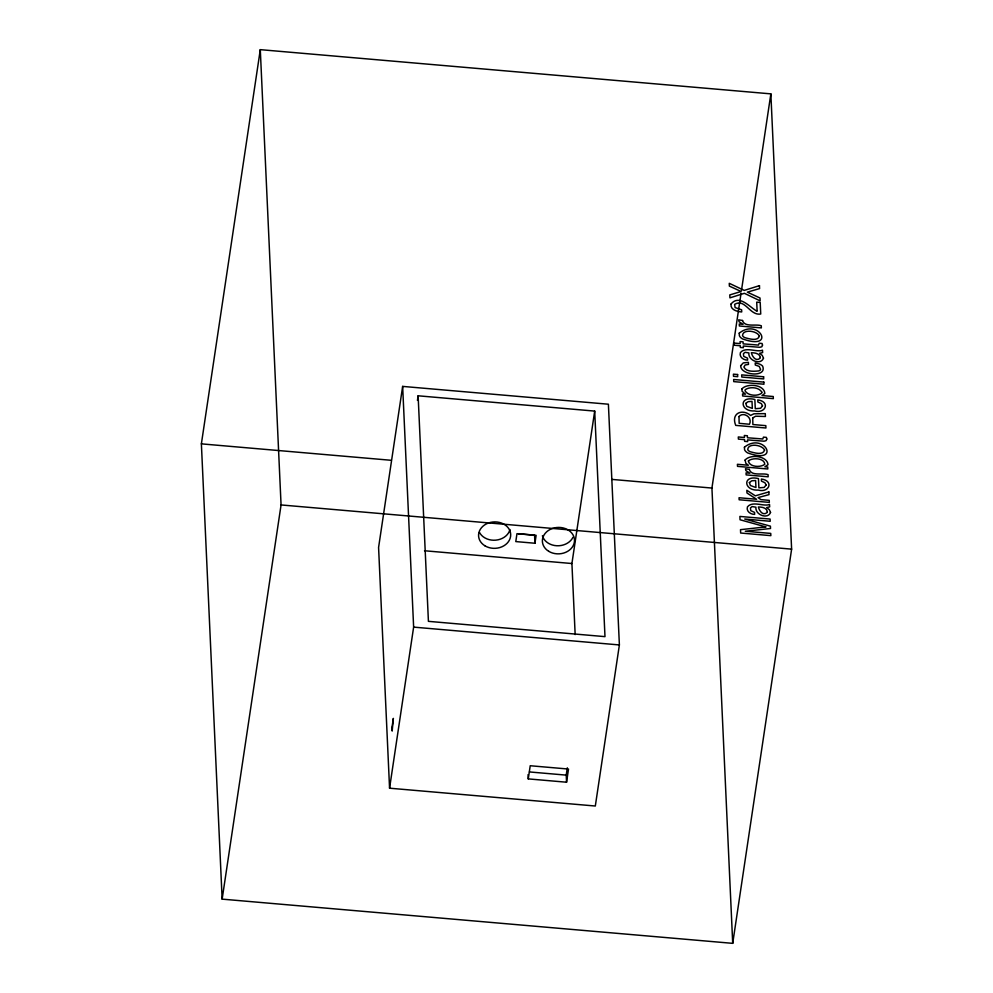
<?xml version="1.0" encoding="UTF-8"?>
<svg xmlns="http://www.w3.org/2000/svg" width="993" height="993" viewBox="0 0 993 993"><rect width="100%" height="100%" fill="white"/><g stroke="black" fill="none" stroke-linecap="round" stroke-linejoin="round"><path stroke-width="1.49" d="M201.38 443.859L260.29 49.65L770.853 93.863L791.62 549.141L732.71 943.35L222.147 899.137L201.38 443.859L391.105 460.28M222.147 899.137L281.069 504.94L260.29 49.65M402.649 386.401L378.581 547.478L389.566 788.194L595.316 806.018L619.384 644.941L608.399 404.213L402.649 386.401L413.634 627.117L389.566 788.194M417.445 400.378L418.127 395.797L594.695 411.09L604.985 636.637L428.417 621.345L418.127 395.797M534.942 543.245L536.121 535.351L516.968 533.688L515.789 541.582L534.942 543.245L534.569 535.14L518.371 533.737M528.264 778.897L530.225 765.74L568.517 769.054L566.556 782.211L528.264 778.897L528.065 774.639M575.158 634.589L571.918 563.528L594.695 411.09M566.556 782.211L566.221 775.123L567.313 767.825M732.71 943.35L711.931 488.059L741.051 293.258M741.51 290.192L770.853 93.863M611.676 479.383L711.931 488.059M281.069 504.94L791.62 549.141M424.52 550.755L571.918 563.528M413.634 627.117L619.384 644.941M529.468 771.946L566.221 775.123M572.973 537.287A16.074 13.219 -2.6 0 1 556.8 545.753A16.074 13.219 -2.6 0 1 542.401 535.748M509.98 529.542A16.074 13.219 -2.6 0 1 495.792 540.155A16.074 13.219 -2.6 0 1 479.458 532.397M742.528 320.491C744.539 327.715 756.306 323.681 761.271 325.778L761.37 327.889L739.351 325.989L739.264 323.979L743.062 324.301L739.065 321.707L738.68 319.82L742.528 320.491M749.318 469.391C751.341 476.615 763.096 472.581 768.073 474.679L768.16 476.789L746.153 474.89L746.053 472.879L749.864 473.202L745.855 470.608L745.482 468.721L749.318 469.391M391.999 727.435L392.173 731.071L393.352 718.386L391.999 727.435M740.654 365.734C740.641 375.652 767.49 377.613 762.612 366.107A7.609 4.282 8.5 0 0 759.024 363.897L755.214 362.954L755.301 365.014L759.211 366.405L760.601 369.421A4.58 2.569 8.5 0 1 758.565 370.948C753.886 371.394 746.202 372.09 743.894 367.025L745.135 364.99L748.486 364.419L748.387 362.358L743.273 362.917L740.654 365.734M752.719 417.954L752.88 424.532L765.826 425.649L765.938 427.995L735.739 425.389C730.674 412.951 742.466 408.508 750.584 415.434L753.923 413.808L765.28 413.622L765.417 416.501L755.648 416.204L752.719 417.954M731.034 304.032C730.091 309.828 737.303 311.69 741.721 311.951L741.622 309.804L735.118 307.569L734.634 304.379C745.16 297.974 749.765 315.96 760.737 314.011L760.204 302.431L756.716 302.133L757.138 311.343C749.864 307.346 739.164 293.878 731.034 304.032M763.493 358.175C760.861 365.523 747.853 360.484 748.883 352.937L745.098 352.304L743.409 353.669L743.707 356.375L747.518 358.138L747.605 360.124C743.645 360.223 738.941 357.058 740.406 352.614C745.52 346.247 757.163 352.751 762.487 350.169L762.636 352.577L759.62 353.322L762.276 355.407L763.493 358.175M770.531 512.438C767.899 519.773 754.891 514.746 755.921 507.2L752.135 506.567L750.447 507.932L750.745 510.638L754.556 512.4L754.643 514.386C750.683 514.486 745.979 511.308 747.444 506.877C752.557 500.509 764.2 507.013 769.525 504.419L769.674 506.84L766.658 507.584L769.314 509.67L770.531 512.438M738.991 416.551L739.152 423.341L749.467 424.234C752.843 417.345 743.335 411.363 738.991 416.551M739.226 333.164L739.363 335.634A9.16 5.151 8.5 0 0 742.59 338.948C776.625 350.976 759.024 317.45 739.226 333.164M744.427 447.185L744.564 449.655A9.16 5.151 8.5 0 0 747.791 452.969C781.826 464.997 764.225 431.459 744.427 447.185M762.512 405.827L760.601 408.272L755.276 408.719L754.854 399.471C738.606 395.437 739.971 411.859 754.618 410.928C765.541 414.044 770.58 401.668 757.783 399.894L757.87 401.979L761.333 403.617L762.512 405.827M766.124 484.969L764.213 487.414L758.888 487.861L758.466 478.601C742.218 474.58 743.583 491.001 758.23 490.07C769.153 493.186 774.192 480.798 761.383 479.036L761.482 481.121L764.945 482.759L766.124 484.969M745.073 460.094L745.88 463.371L748.374 465.245L737.414 464.302L737.514 466.362L767.812 468.981L767.713 467.02L764.908 466.784L768.011 464.699C767.353 455.812 750.137 453.888 745.073 460.094M759.372 336.155C757.671 341.592 749.045 338.725 745.048 337.719A5.077 2.855 8.5 0 1 742.528 335.584C742.739 328.633 757.473 330.818 759.372 336.155M764.573 450.177C762.872 455.613 754.246 452.746 750.249 451.728A5.077 2.855 8.5 0 1 747.741 449.606C747.94 442.655 762.686 444.839 764.573 450.177M741.87 388.933L742.119 391.329L745.482 394.171L742.553 393.923L742.652 395.984L773.336 398.64L773.249 396.517L762.003 395.549L764.833 393.451C764.238 384.428 747.021 382.975 741.87 388.933M745.78 403.406L746.773 406.36L752.334 408.408L752.011 401.395L748.188 401.656L745.78 403.406M749.392 482.548L750.385 485.49L755.946 487.538L755.623 480.538L751.8 480.798L749.392 482.548M748.374 460.975C749.405 467.219 760.725 467.691 764.809 464.277C764.411 457.872 752.173 457.425 748.374 460.975M761.83 392.173L761.656 393.166C757.398 396.567 747.717 395.773 745.011 390.721L745.197 389.728C749.516 386.488 759.024 387.047 761.83 392.173M762.512 345.142L761.842 346.768L759.769 347.302L743.285 346.011L743.36 347.724L740.331 347.463L740.257 345.75L734.112 345.216L734.013 343.069L740.157 343.603L740.07 341.592L743.087 341.853L743.186 343.863L758.503 345.08L759.161 343.243L762.078 343.491L762.512 345.142M766.795 439.03L766.124 440.656L764.051 441.202L747.568 439.899L747.642 441.612L744.626 441.351L744.539 439.638L738.395 439.105L738.295 436.97L744.44 437.503L744.353 435.48L747.369 435.741L747.468 437.764L762.785 438.98L763.443 437.131L766.373 437.392L766.795 439.03M760.328 357.406L760.129 358.237C755.747 361.998 752.284 356.487 751.341 352.701C754.705 352.776 759.657 353.297 760.328 357.406M767.366 511.668L767.167 512.5C762.785 516.248 759.322 510.75 758.379 506.964C761.743 507.038 766.695 507.56 767.366 511.668M759.446 285.649L744.241 290.403L729.259 283.315L729.383 286.108L741.138 291.495L729.793 294.909L729.929 297.85L744.378 293.307L760.141 300.854L760.005 298.024L747.369 292.153L759.583 288.566L759.446 285.649M768.855 491.92L755.313 495.83L746.848 490.294L746.972 493L756.579 499.256L739.04 497.741L739.14 499.777L769.327 502.384L769.24 500.348L760.973 499.64L758.056 497.605L768.979 494.638L768.855 491.92M765.802 526.911L740.505 529.666L740.654 533.03L770.853 535.637L770.742 533.402L745.284 531.255L770.518 528.487L770.419 526.166L744.725 519.029L770.196 521.275L770.096 519.054L739.897 516.434L740.046 519.761L765.802 526.911M737.6 374.522L733.405 374.162L733.504 376.31L737.7 376.682L737.6 374.522M763.605 376.769L741.684 374.882L741.783 377.03L763.704 378.929L763.605 376.769M763.84 382.106L733.653 379.5L733.74 381.622L763.94 384.229L763.84 382.106M548.757 551.338A16.074 13.219 -2.6 0 0 574.388 542.029A16.074 13.219 -2.6 0 0 552.158 528.561A16.074 13.219 -2.6 0 0 548.757 551.338M484.944 545.815A16.074 13.219 -2.6 0 0 510.576 536.505A16.074 13.219 -2.6 0 0 488.357 523.038A16.074 13.219 -2.6 0 0 484.944 545.815"/></g></svg>
